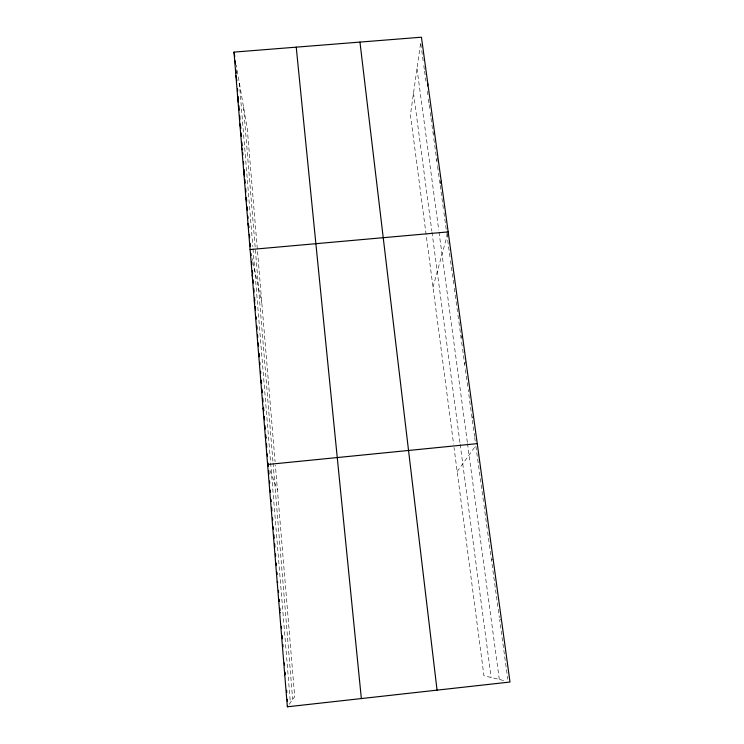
<?xml version="1.0" encoding="UTF-8"?>
<svg xmlns="http://www.w3.org/2000/svg" width="744" height="744" viewBox="0 0 744 744"><rect width="100%" height="100%" fill="white"/><g stroke="black" fill="none" stroke-linecap="round" stroke-linejoin="round"><path stroke-width="0.56" stroke-dasharray="3.72 2.79" d="M420.509 43.775L410.428 114.892L453.57 444.084M436.84 160.862L437.556 157.449M432.999 287.128L447.907 232.891M461.048 337.729L462.294 334.726M464.665 364.123L465.958 361.361M469.669 388.377L468.329 390.898L474.56 436.44M472.049 418.063L473.435 415.803M457.169 471.557L475.816 445.619L481.043 483.814M289.165 704.317L294.708 696.71L275.382 465.27M491.477 560.037L493.123 559.19M501.428 619.659L499.67 619.873L507.799 679.272M503.595 680.481L483.935 675.738L454.017 447.488M270.007 470.636L277.419 489.673M252.049 258.419L252.495 260.447M252.941 262.483L261.814 302.827M236.257 65.1L236.638 67.276M237.206 70.531L247.259 128.48L275.094 461.829M420.816 43.812L421.606 49.569M421.764 50.713L423.494 63.361M423.81 65.667L424.415 70.103M424.573 71.21L425.326 76.762M425.484 77.869L425.94 81.198M427.307 91.224L427.772 94.6M428.386 99.101L429 103.602M429.158 104.727L429.93 110.354M430.237 112.604L430.86 117.171M431.018 118.305L431.799 124.016M431.957 125.15L433.361 135.427M433.817 138.775L434.57 144.29M434.728 145.396L435.482 150.92M435.631 152.027L437.453 165.335M437.612 166.461L438.374 172.059M438.523 173.175L439.295 178.774M439.444 179.899L439.909 183.257M440.216 185.498L443.629 210.478M443.936 212.682L446.651 232.519M446.8 233.616L447.572 239.224M447.721 240.358L450.362 259.628M450.52 260.763L453.821 284.915M454.286 288.291L455.049 293.871M455.198 294.987L455.96 300.557M456.119 301.673L456.881 307.253M457.03 308.369L457.486 311.717M457.951 315.112L458.732 320.766M458.881 321.892L459.662 327.555M459.811 328.681L461.522 341.18M461.68 342.324L462.461 348.062M462.619 349.206L465.279 368.587M465.428 369.703L468.023 388.666M474.719 437.584L475.193 441.034M481.201 484.949L483.535 501.977M483.991 505.297L487.329 529.682M487.627 531.914L499.364 617.641M416.984 68.606L438.737 230.008M439.034 232.221L467.362 442.438M467.52 443.582L499.308 679.449M413.524 93.065L431.846 231.086M432.004 232.23L460.024 443.247M460.173 444.382L491.124 677.477M243.539 107.043L272.964 461.838M273.067 463.001L292.68 699.49M239.363 83.002L252.83 246.552M253.016 248.794L290.374 702.662"/><path stroke-width="1.12" d="M427.512 85.904L427.847 83.858M434.068 133.725L434.431 131.828M440.708 183.322L441.211 181.155M287.351 706.8L234.007 52.108L421.439 37.2L509.993 682.025L287.351 706.8L287.882 706.075M284.747 674.836L285.305 674.464L285.119 672.158M477.257 443.629L267.608 464.488L268.314 466.293M250.096 249.556L448.176 231.905M279.66 612.405L280.265 612.693M277.177 581.91L277.8 582.524M265.31 436.226L266.026 438.3L265.748 434.859M263.041 408.382L263.776 410.725L263.497 407.321M260.8 380.947L261.553 383.541L261.284 380.193M258.596 353.902L259.368 356.748M256.429 327.248L256.95 329.313M254.29 300.985L254.82 303.199M252.179 275.085L252.588 276.87M247.984 223.628L248.831 227.636L248.645 225.33M245.901 198.071L246.543 201.233M243.846 172.878L244.506 176.198M241.828 148.047L242.181 149.897M239.828 123.56L240.731 128.377L240.452 124.955M237.866 99.408L238.406 102.421M235.922 75.6L236.843 80.798M234.007 52.108L234.751 56.414M359.957 42.092L437.053 690.144M296.233 47.16L361.352 698.57M235.216 60.822L235.485 64.151M235.941 69.704L236.211 73.033M237.485 88.675L237.671 90.926M238.127 96.553L238.499 101.054M238.861 105.564L239.243 110.131M239.708 115.832L239.987 119.254M241.103 133.009L241.391 136.478M241.865 142.262L242.144 145.731M242.711 152.669L242.897 154.91M243.446 161.634L243.623 163.866M244.078 169.465L244.451 173.947M244.906 179.574L245.185 182.987M245.65 188.66L245.929 192.073M246.394 197.746L246.664 201.159M247.138 206.897L247.417 210.357M247.892 216.113L248.078 218.42M249.379 234.341L249.649 237.689M250.105 243.279L250.384 246.636M250.933 253.341L251.119 255.638M251.584 261.395L251.863 264.845M252.337 270.593L252.616 274.043M253.081 279.763L253.36 283.111M253.816 288.691L254.085 292.039M254.541 297.619L254.82 300.967M255.276 306.575L255.555 309.969M256.103 316.758L256.289 319.027M256.847 325.816L257.033 328.076M257.591 334.94L257.777 337.237M258.242 342.975L258.531 346.416M259.089 353.307L259.275 355.604M259.823 362.337L260.009 364.569M260.558 371.265L260.735 373.497M262.018 389.205L262.297 392.599M262.762 398.263L263.032 401.658M264.241 416.473L264.529 419.914M264.994 425.661L265.273 429.111M266.482 443.898L266.761 447.256M267.31 453.98L267.487 456.221M268.035 462.935L268.221 465.177M268.686 470.84L268.956 474.244M269.514 481.061L269.7 483.34M270.258 490.156L270.444 492.426M271.002 499.317L271.197 501.623M271.662 507.389L271.951 510.849M272.509 517.768L272.704 520.075M273.262 526.91L273.439 529.161M273.904 534.787L274.183 538.172M274.638 543.799L274.917 547.175M275.466 553.945L275.652 556.233M276.21 563.087L276.396 565.375M276.963 572.238L277.149 574.517M278.442 590.345L278.619 592.577M279.167 599.283L279.353 601.524M279.893 608.229L280.079 610.461M281.372 626.318L281.558 628.587M282.116 635.395L282.394 638.798M282.859 644.49L283.046 646.796M284.366 662.932L284.552 665.238M286.598 690.265L286.775 692.524M287.333 699.295L287.519 701.555"/></g></svg>
